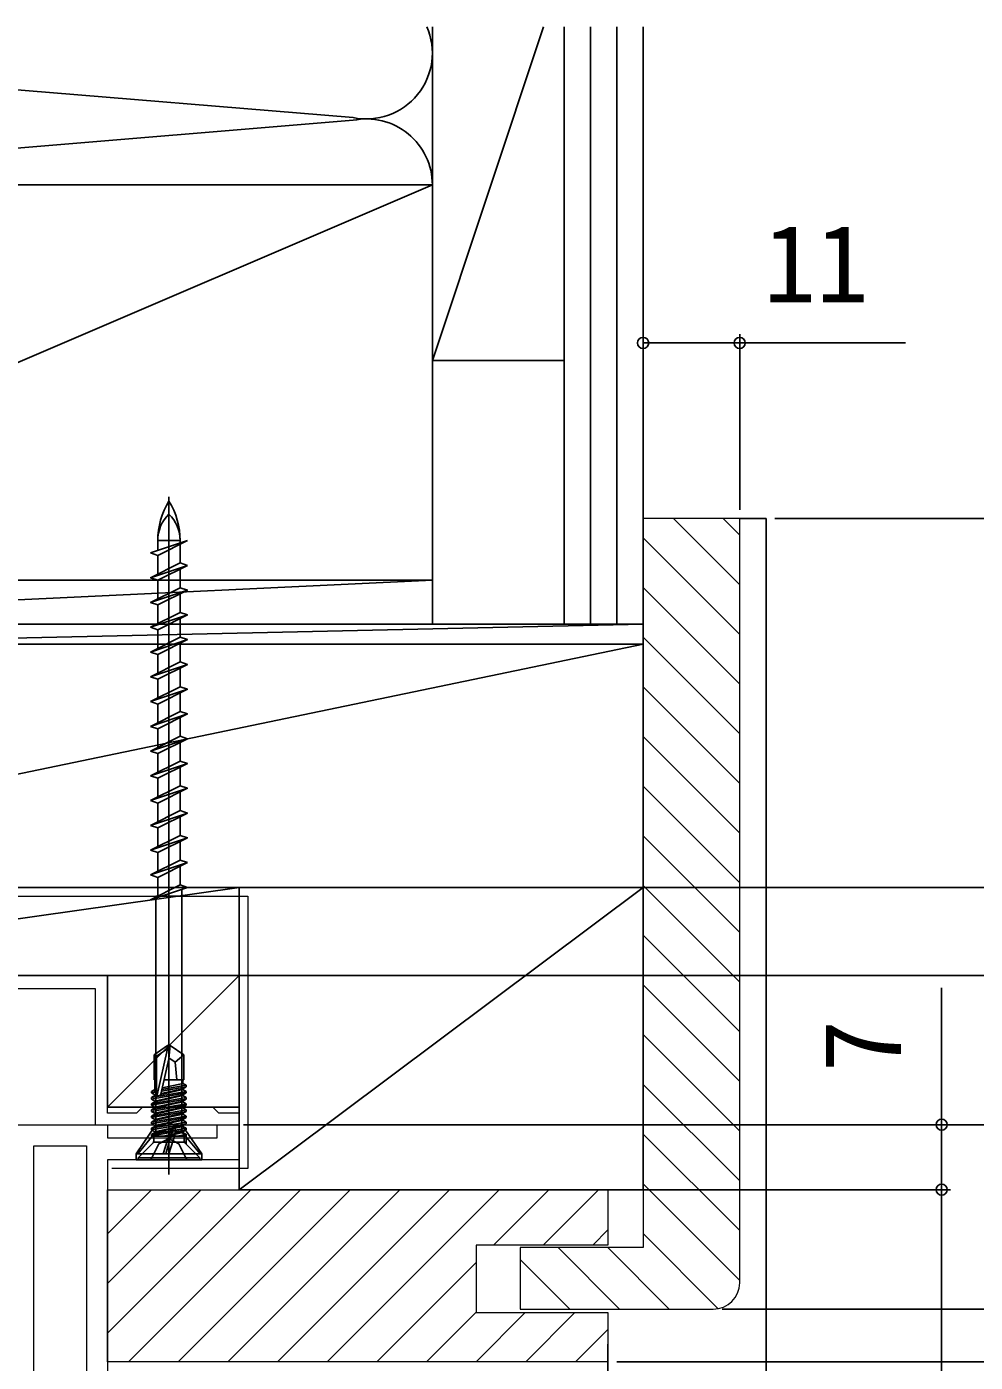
# Model space of a CAD drawing. Units: millimetres, scale not verified. Extents: x -525 to 525, y -783 to 778.
# Drawn here: x 224.8 to 332.8, y 382.2 to 534.2 of the extents above; entities that cross this region are included whole.
import ezdxf
from ezdxf.enums import TextEntityAlignment as Align

# ---------------------------------------------------------------- set-up
doc = ezdxf.new("R2010")
doc.units = ezdxf.units.MM
doc.header["$LTSCALE"] = 4
doc.layers.add('0-2_YKK_11', color=7, linetype='Continuous', lineweight=18)
doc.layers.add('0-9_YSS_KE', color=3, linetype='Continuous', lineweight=18)
for name, color, linetype in [('0-5_YKK_13', 4, 'Continuous'), ('0-6_YKK_D', 6, 'Continuous'), ('0-8_YSS_K', 3, 'Continuous')]:
    doc.layers.add(name, color=color, linetype=linetype)
doc.styles.add('ＭＳ ゴシック', font='')
doc.styles.get('ＭＳ ゴシック').set_extended_font_data('MS Gothic')

msp = doc.modelspace()

# ---------------------------------------------------------------- linework, layer by layer
at = {"layer": '0-2_YKK_11'}
for points in [[(234, 426.2), (190.4, 426.2), (190.4, 425.1)], [(195.3, 424.7), (232.6, 424.7), (232.6, 409.2), (240.542, 409.2), (240.725, 409.32), (241.275, 409.32), (241.458, 409.2), (249, 409.2), (249, 410.5), (246.7, 410.5), (246, 411.2), (238, 411.2), (237.3, 410.5), (234, 410.5), (234, 426.2)], [(180.1, 409.2), (234, 409.2), (234, 407.7), (246.5, 407.7), (246.5, 409.2), (249, 409.2), (249, 405.2), (234, 405.2), (234, 353.2), (232.2, 353.2), (232.2, 355.2), (224, 355.2), (224, 358.5)]]:
    msp.add_lwpolyline(points, dxfattribs=at)
msp.add_lwpolyline([(231.6, 406.8), (231.6, 380.8), (225.6, 380.8), (225.6, 406.8)], close=True, dxfattribs=at)
at = {"layer": '0-5_YKK_13'}
for p, q in [((241, 403.531), (241, 480.671)), ((238.9, 474.29), (243.1, 475.7)), ((239.725, 474.567), (239.725, 475.7)), ((243.1, 475.7), (239.725, 474.013)), ((242.275, 475.7), (239.725, 475.7)), ((242.275, 475.423), (242.275, 475.7)), ((242.275, 473.157), (242.275, 475.287)), ((239.725, 474.013), (238.9, 474.29)), ((242.275, 473.157), (238.9, 471.47)), ((239.725, 471.882), (239.725, 474.013)), ((239.725, 471.193), (243.1, 472.88)), ((243.1, 472.88), (242.275, 473.157)), ((242.275, 470.337), (242.275, 472.467)), ((242.275, 470.337), (238.9, 468.65)), ((239.725, 469.062), (239.725, 471.193)), ((243.1, 470.06), (242.275, 470.337)), ((239.725, 466.242), (239.725, 468.373)), ((242.275, 467.517), (242.275, 469.647)), ((242.275, 467.517), (238.9, 465.83)), ((243.1, 467.24), (242.275, 467.517)), ((242.275, 464.697), (242.275, 466.827)), ((238.9, 465.83), (239.725, 465.553)), ((239.725, 463.422), (239.725, 465.553)), ((242.275, 464.697), (238.9, 463.01)), ((243.1, 464.42), (242.275, 464.697)), ((242.275, 461.877), (242.275, 464.007)), ((238.9, 463.01), (239.725, 462.733)), ((239.725, 460.602), (239.725, 462.733)), ((242.275, 461.877), (238.9, 460.19)), ((243.1, 461.6), (242.275, 461.877)), ((242.275, 459.057), (242.275, 461.187)), ((238.9, 460.19), (239.725, 459.913)), ((239.725, 457.782), (239.725, 459.913)), ((242.275, 459.057), (238.9, 457.37)), ((243.1, 458.78), (242.275, 459.057)), ((242.275, 456.237), (242.275, 458.367)), ((238.9, 457.37), (239.725, 457.093)), ((242.275, 456.237), (238.9, 454.55)), ((239.725, 454.962), (239.725, 457.093)), ((243.1, 455.96), (242.275, 456.237)), ((242.275, 453.417), (242.275, 455.547)), ((238.9, 454.55), (239.725, 454.273)), ((242.275, 453.417), (238.9, 451.73)), ((239.725, 452.142), (239.725, 454.273)), ((243.1, 453.14), (242.275, 453.417)), ((238.9, 451.73), (239.725, 451.453)), ((242.275, 450.597), (242.275, 452.727)), ((242.275, 450.597), (238.9, 448.91)), ((239.725, 449.322), (239.725, 451.453)), ((243.1, 450.32), (242.275, 450.597)), ((238.9, 448.91), (239.725, 448.633)), ((239.725, 446.502), (239.725, 448.633)), ((242.275, 447.777), (242.275, 449.907)), ((242.275, 447.777), (238.9, 446.09)), ((243.1, 447.5), (242.275, 447.777)), ((242.275, 444.957), (242.275, 447.087)), ((238.9, 446.09), (239.725, 445.813)), ((239.725, 443.682), (239.725, 445.813)), ((242.275, 444.957), (238.9, 443.27)), ((243.1, 444.68), (242.275, 444.957)), ((242.275, 442.137), (242.275, 444.267)), ((238.9, 443.27), (239.725, 442.993)), ((239.725, 440.862), (239.725, 442.993)), ((242.275, 442.137), (238.9, 440.45)), ((243.1, 441.86), (242.275, 442.137)), ((242.275, 439.317), (242.275, 441.447)), ((238.9, 440.45), (239.725, 440.173)), ((239.725, 438.042), (239.725, 440.173)), ((242.275, 439.317), (238.9, 437.63)), ((243.1, 439.04), (238.9, 437.63)), ((239.725, 437.353), (243.1, 439.04)), ((243.1, 439.04), (242.275, 439.317)), ((242.275, 436.497), (242.275, 438.627)), ((238.9, 437.63), (239.725, 437.353)), ((242.275, 436.497), (238.9, 434.81)), ((239.725, 435.222), (239.725, 437.353)), ((243.1, 436.22), (242.275, 436.497)), ((243.1, 436.22), (238.9, 434.81)), ((239.525, 435.2), (242.45, 435.2)), ((239.525, 435.122), (239.525, 435.2)), ((239.525, 435.02), (239.525, 408.373)), ((242.475, 436.01), (242.475, 408.373)), ((239.3, 417.154), (240.85, 418.2)), ((240.85, 418.2), (241.15, 418.2)), ((241.15, 418.2), (240.85, 418.2)), ((241, 403.998), (241, 419.126)), ((241, 416.694), (241.15, 418.2)), ((241, 416.694), (241, 418.2)), ((242.7, 417.154), (241.15, 418.2)), ((239.3, 414.3), (239.3, 417.154)), ((239.3, 417.154), (239.6, 416.995)), ((239.6, 412.748), (239.6, 416.995)), ((239.657, 412.59), (240.85, 417.838)), ((240.09, 412.693), (241, 416.694)), ((241, 416.801), (241.7, 416.3)), ((241.7, 416.3), (242.7, 417.154)), ((242.7, 414.3), (242.7, 417.154)), ((241.7, 416.3), (241.9, 414.3)), ((239.3, 414.3), (239.6, 414.3)), ((239.4, 414.3), (239.4, 413.206)), ((242.979, 413.687), (240.205, 413.197)), ((240.249, 413.392), (242.6, 413.906)), ((240.456, 414.3), (242.7, 414.3)), ((242.6, 414.3), (242.6, 413.906)), ((239.021, 412.987), (239.4, 413.206)), ((239.6, 413.09), (239.021, 412.987)), ((242.979, 412.987), (239.021, 412.287)), ((239.021, 412.813), (239.021, 412.987)), ((239.021, 412.813), (239.6, 412.915)), ((239.021, 412.813), (239.4, 412.594)), ((239.021, 412.113), (242.979, 412.813)), ((239.021, 412.287), (239.4, 412.506)), ((242.979, 412.287), (239.021, 411.587)), ((239.021, 412.113), (239.021, 412.287)), ((239.021, 412.113), (239.4, 411.894)), ((239.021, 411.413), (242.979, 412.113)), ((239.4, 413.206), (239.6, 413.25)), ((239.624, 412.643), (239.4, 412.594)), ((242.6, 412.594), (239.4, 411.894)), ((239.4, 412.594), (239.4, 412.506)), ((239.4, 412.506), (239.679, 412.567)), ((239.4, 411.806), (242.6, 412.506)), ((240.078, 412.654), (242.6, 413.206)), ((242.6, 413.294), (240.103, 412.747)), ((240.164, 413.015), (242.979, 413.513)), ((242.979, 413.513), (242.6, 413.294)), ((242.6, 413.294), (242.6, 413.206)), ((242.979, 412.987), (242.6, 413.206)), ((242.979, 412.813), (242.6, 412.594)), ((242.6, 412.594), (242.6, 412.506)), ((242.979, 412.287), (242.6, 412.506)), ((242.979, 412.113), (242.6, 411.894)), ((242.979, 412.813), (242.979, 412.987)), ((242.979, 412.113), (242.979, 412.287)), ((239.021, 411.587), (239.4, 411.806)), ((242.979, 411.587), (239.021, 410.887)), ((239.021, 411.413), (239.021, 411.587)), ((239.021, 411.413), (239.4, 411.194)), ((239.021, 410.713), (242.979, 411.413)), ((239.021, 410.887), (239.4, 411.106)), ((242.979, 410.887), (239.021, 410.187)), ((239.021, 410.713), (239.021, 410.887)), ((239.021, 410.713), (239.4, 410.494)), ((239.021, 410.013), (242.979, 410.713)), ((242.6, 411.894), (239.4, 411.194)), ((239.4, 411.894), (239.4, 411.806)), ((239.4, 411.106), (242.6, 411.806)), ((242.6, 411.194), (239.4, 410.494)), ((239.4, 411.194), (239.4, 411.106)), ((239.4, 410.406), (242.6, 411.106)), ((242.6, 411.894), (242.6, 411.806)), ((242.979, 411.587), (242.6, 411.806)), ((242.979, 411.413), (242.6, 411.194)), ((242.6, 411.194), (242.6, 411.106)), ((242.979, 410.887), (242.6, 411.106)), ((242.979, 410.713), (242.6, 410.494)), ((242.979, 411.413), (242.979, 411.587)), ((242.979, 410.713), (242.979, 410.887)), ((237.25, 405.9), (239.525, 409.2)), ((239.021, 410.187), (239.4, 410.406)), ((242.979, 410.187), (239.021, 409.487)), ((239.021, 410.013), (239.021, 410.187)), ((239.021, 410.013), (239.4, 409.794)), ((239.021, 409.313), (242.979, 410.013)), ((239.021, 409.487), (239.4, 409.706)), ((242.979, 409.487), (239.021, 408.787)), ((239.021, 409.313), (239.021, 409.487)), ((239.021, 409.313), (239.4, 409.094)), ((239.021, 408.613), (242.979, 409.313)), ((242.6, 410.494), (239.4, 409.794)), ((239.4, 410.494), (239.4, 410.406)), ((239.4, 409.706), (242.6, 410.406)), ((242.6, 409.794), (239.4, 409.094)), ((239.4, 409.794), (239.4, 409.706)), ((239.4, 409.006), (242.6, 409.706)), ((242.6, 409.094), (239.4, 408.394)), ((239.4, 409.094), (239.4, 409.006)), ((240.629, 405.9), (241.582, 409.2)), ((241.128, 408.373), (241.582, 409.2)), ((241.778, 408.373), (241.582, 409.2)), ((244.75, 405.9), (242.475, 409.2)), ((242.6, 410.494), (242.6, 410.406)), ((242.979, 410.187), (242.6, 410.406)), ((242.979, 410.013), (242.6, 409.794)), ((242.6, 409.794), (242.6, 409.706)), ((242.979, 409.487), (242.6, 409.706)), ((242.979, 409.313), (242.6, 409.094)), ((242.6, 409.094), (242.6, 409.006)), ((242.979, 410.013), (242.979, 410.187)), ((242.979, 409.313), (242.979, 409.487)), ((239.525, 408.373), (237.45, 405.9)), ((239.021, 408.787), (239.4, 409.006)), ((242.979, 408.787), (239.021, 408.087)), ((239.021, 408.613), (239.021, 408.787)), ((239.021, 408.613), (239.4, 408.394)), ((239.021, 407.913), (242.979, 408.613)), ((239.021, 408.087), (239.4, 408.306)), ((239.021, 407.9), (239.021, 408.087)), ((239.021, 407.9), (242.979, 407.9)), ((239.27, 407.407), (239.27, 407.9)), ((239.4, 408.306), (242.6, 409.006)), ((239.4, 408.394), (239.4, 408.306)), ((239.525, 408.373), (241.137, 408.373)), ((242.6, 408.394), (240.342, 407.9)), ((241.128, 408.373), (240.35, 405.9)), ((240.743, 407.9), (242.6, 408.306)), ((241.778, 408.373), (241, 405.9)), ((241.778, 408.373), (242.475, 408.373)), ((242.475, 408.373), (244.55, 405.9)), ((242.979, 408.787), (242.6, 409.006)), ((242.979, 408.613), (242.6, 408.394)), ((242.6, 408.394), (242.6, 408.306)), ((242.979, 408.087), (242.6, 408.306)), ((242.73, 407.407), (242.73, 407.9)), ((242.979, 408.613), (242.979, 408.787)), ((242.979, 407.856), (242.979, 406.999)), ((237.5, 405.43), (239.124, 407.053)), ((239.27, 407.2), (242.73, 407.2)), ((244.5, 405.43), (242.876, 407.053)), ((237.25, 405.9), (244.75, 405.9)), ((237.25, 405.2), (237.25, 405.9)), ((237.25, 405.2), (244.75, 405.2)), ((237.5, 405.2), (237.5, 405.43)), ((237.5, 405.43), (244.5, 405.43)), ((237.5, 405.2), (244.5, 405.2)), ((244.5, 405.2), (244.5, 405.43)), ((244.75, 405.2), (244.75, 405.9))]:
    msp.add_line(p, q, dxfattribs=at)
for points in [[(243.1, 472.88), (238.9, 471.47), (239.725, 471.193)], [(239.725, 465.553), (243.1, 467.24), (238.9, 465.83)], [(239.725, 462.733), (243.1, 464.42), (238.9, 463.01)], [(239.725, 459.913), (243.1, 461.6), (238.9, 460.19)], [(239.725, 457.093), (243.1, 458.78), (238.9, 457.37)], [(239.725, 454.273), (243.1, 455.96), (238.9, 454.55)], [(239.725, 451.453), (243.1, 453.14), (238.9, 451.73)], [(239.725, 448.633), (243.1, 450.32), (238.9, 448.91)], [(239.725, 445.813), (243.1, 447.5), (238.9, 446.09)], [(239.725, 442.993), (243.1, 444.68), (238.9, 443.27)], [(239.725, 440.173), (243.1, 441.86), (238.9, 440.45)], [(239.6, 416.995), (240.85, 417.838), (240.85, 418.2)], [(242.979, 413.513), (242.979, 413.687), (242.6, 413.906)], [(238.95, 405.2), (239.855, 407.015), (241, 407.624)], [(243.05, 405.2), (242.145, 407.015), (241, 407.624)], [(242.907, 407.9), (242.979, 407.913), (242.979, 408.087), (241.92, 407.9)]]:
    msp.add_lwpolyline(points, dxfattribs=at)
msp.add_lwpolyline([(239.725, 468.373), (243.1, 470.06), (238.9, 468.65)], close=True, dxfattribs=at)
for centre, radius, start, end in [((248.304, 475.7), 8.579, 148.36161, 180), ((233.696, 475.7), 8.579, 360, 31.63839), ((243.892, 475.7), 4.167, 133.94902, 180), ((238.108, 475.7), 4.167, 360, 46.05098), ((239.848, 412.748), 0.248, 180, 347.19096), ((238.77, 407.407), 0.5, 315, 0), ((243.23, 407.407), 0.5, 180, 225)]:
    msp.add_arc(centre, radius, start, end, dxfattribs=at)
at = {"layer": '0-6_YKK_D'}
for p, q in [((295, 479.2), (295, 499.2)), ((306, 479.2), (306, 499.2)), ((310, 478.2), (430, 478.2)), ((310, 478.2), (350, 478.2)), ((150, 436.2), (430, 436.2)), ((150, 436.2), (430, 436.2)), ((150, 436.2), (410, 436.2)), ((234.7, 426.2), (410, 426.2)), ((234.7, 426.2), (410, 426.2)), ((234.7, 426.2), (390, 426.2)), ((249.5, 409.2), (390, 409.2)), ((249.5, 409.2), (330, 409.2)), ((250, 409.2), (390, 409.2)), ((250, 409.2), (370, 409.2)), ((292, 401.8), (330, 401.8)), ((292, 401.8), (330, 401.8)), ((329, 401.8), (329, 66.6)), ((304, 388.2), (350, 388.2)), ((304, 388.2), (350, 388.2)), ((292, 382.2), (350, 382.2))]:
    msp.add_line(p, q, dxfattribs=at)
for points in [[(295, 498.2), (306, 498.2), (324.891, 498.2)], [(329, 401.8), (329, 409.2), (329, 424.777)]]:
    msp.add_lwpolyline(points, dxfattribs=at)
for centre in [(295, 498.2), (306, 498.2), (329, 409.2), (329, 401.8), (329, 401.8)]:
    msp.add_circle(centre, 0.637, dxfattribs=at)
at = {"layer": '0-8_YSS_K'}
for p, q in [((283.667, 534.2), (271, 496.2)), ((271, 516.2), (271, 534.2)), ((271, 534.2), (271, 516.2)), ((289, 534.2), (289, 466.2)), ((292, 534.2), (292, 466.2)), ((175.032, 531.042), (261.968, 523.858)), ((175.032, 516.358), (261.968, 523.542)), ((271, 516.2), (166, 471.2)), ((306, 470.676), (298.476, 478.2)), ((306, 476.333), (304.133, 478.2)), ((306, 465.019), (295, 476.019)), ((271, 471.2), (166, 466.2)), ((306, 459.362), (295, 470.362)), ((295, 466.2), (192.977, 463.9)), ((161.5, 436.2), (295, 463.9)), ((306, 453.705), (295, 464.705)), ((306, 448.049), (295, 459.049)), ((306, 442.392), (295, 453.392)), ((306, 436.735), (295, 447.735)), ((306, 431.078), (295, 442.078)), ((306, 425.421), (295, 436.421)), ((178.005, 426.2), (249, 436.2)), ((249, 401.8), (295, 436.2)), ((306, 419.764), (295, 430.764)), ((234, 411.2), (249, 426.2)), ((306, 414.107), (295, 425.107)), ((306, 408.451), (295, 419.451)), ((306, 402.794), (295, 413.794)), ((306, 397.137), (295, 408.137)), ((234, 396.782), (239.018, 401.8)), ((234, 391.125), (244.675, 401.8)), ((234, 385.468), (250.332, 401.8)), ((236.389, 382.2), (255.989, 401.8)), ((242.046, 382.2), (261.646, 401.8)), ((247.703, 382.2), (267.303, 401.8)), ((253.359, 382.2), (272.959, 401.8)), ((259.016, 382.2), (278.616, 401.8)), ((277.973, 395.5), (284.273, 401.8)), ((283.63, 395.5), (289.93, 401.8)), ((306, 391.48), (295, 402.48)), ((289.287, 395.5), (291, 397.213)), ((303.569, 388.254), (295, 396.823)), ((286.653, 388.2), (281, 393.853)), ((292.31, 388.2), (285.31, 395.2)), ((297.966, 388.2), (290.966, 395.2)), ((264.673, 382.2), (276, 393.527)), ((270.33, 382.2), (276, 387.87)), ((275.987, 382.2), (281.587, 387.8)), ((281.644, 382.2), (287.244, 387.8)), ((287.301, 382.2), (291, 385.899)), ((291, 384.2), (291, 235.7))]:
    msp.add_line(p, q, dxfattribs=at)
for points in [[(286, 534.2), (286, 466.2), (271, 466.2)], [(271, 534.2), (271, 496.2), (286, 496.2), (286, 534.2)], [(286, 466.2), (295, 466.2), (295, 534.2)], [(306, 478.2), (309, 478.2), (309, 235.7)]]:
    msp.add_lwpolyline(points, dxfattribs=at)
for points in [[(166, 471.2), (271, 471.2), (271, 516.2), (166, 516.2)], [(166, 466.2), (271, 466.2), (271, 471.2), (166, 471.2)], [(295, 463.9), (192.977, 463.9), (192.977, 466.2), (295, 466.2)], [(295, 463.9), (161.5, 463.9), (161.5, 436.2), (295, 436.2)], [(178.005, 436.2), (249, 436.2), (249, 426.2), (178.005, 426.2)], [(249, 436.2), (295, 436.2), (295, 401.8), (249, 401.8)], [(234, 426.2), (249, 426.2), (249, 411.2), (234, 411.2)]]:
    msp.add_lwpolyline(points, close=True, dxfattribs=at)
for centre, start, end in [((263.5, 531.2), 258.21646, 23.57869), ((263.5, 516.2), 0, 101.78354)]:
    msp.add_arc(centre, 7.5, start, end, dxfattribs=at)
at = {"layer": '0-9_YSS_KE'}
for points in [[(306, 391.2), (306, 478.2), (295, 478.2), (295, 395.2), (281, 395.2), (281, 388.2), (303, 388.2)], [(147.25, 435.199), (250, 435.199), (250, 404.2), (234.5, 404.2)]]:
    msp.add_lwpolyline(points, dxfattribs=at)
msp.add_lwpolyline([(291, 382.2), (234, 382.2), (234, 401.8), (291, 401.8), (291, 395.5), (276, 395.5), (276, 387.8), (291, 387.8)], close=True, dxfattribs=at)
msp.add_arc((303, 391.2), 3, 270.00001, 359.99999, dxfattribs=at)

# ---------------------------------------------------------------- texts
at = {"layer": '0-6_YKK_D', "style": 'ＭＳ ゴシック'}
msp.add_text('11', height=8.798, dxfattribs=at).set_placement((308.709, 500.2), align=Align.BOTTOM_LEFT)
msp.add_text('7', height=8.798, rotation=90, dxfattribs=at).set_placement((327, 415.141), align=Align.BOTTOM_LEFT)

doc.saveas('drawing.dxf')
